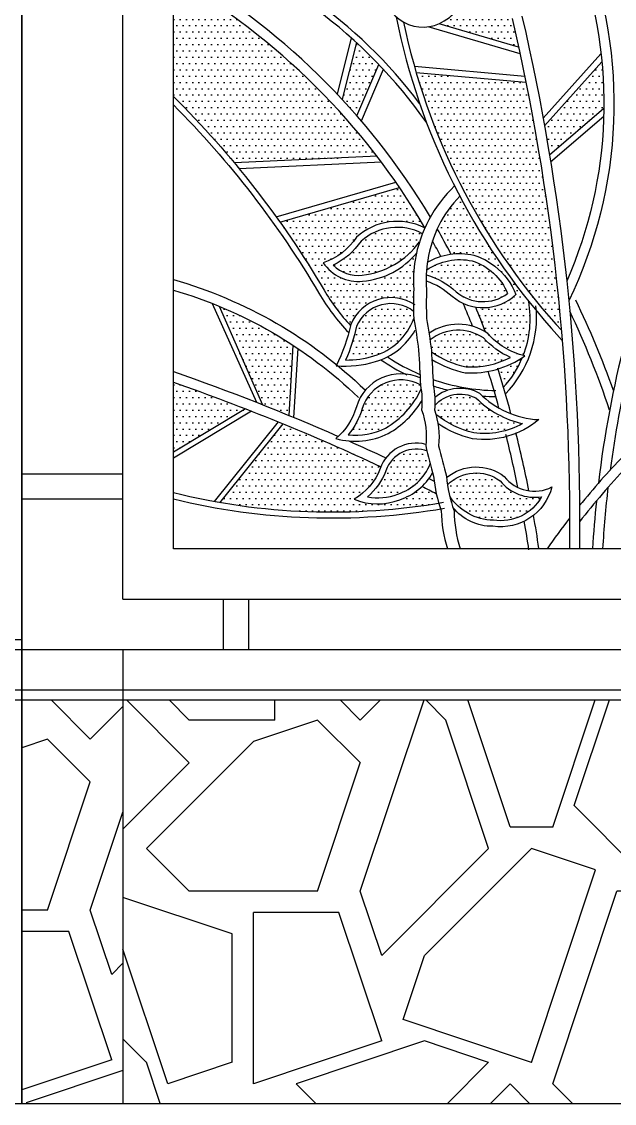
# Model space of a CAD drawing. Extents: x -51224 to -13975, y -20628 to 9094.
# Drawn here: x -34602 to -34014, y -18362 to -17289 of the extents above; entities that cross this region are included whole.
import ezdxf

# ---------------------------------------------------------------- set-up
doc = ezdxf.new("R2010")
doc.units = 0
doc.header["$LTSCALE"] = 5
doc.header["$MEASUREMENT"] = 0
doc.layers.get('0').update_dxf_attribs({"linetype": 'CONTINUOUS'})
for name, color, linetype in [('0-1', 1, 'CONTINUOUS'), ('0-3', 3, 'CONTINUOUS'), ('0-4', 4, 'CONTINUOUS'), ('0-BCA', 33, 'CONTINUOUS'), ('0-HATCH', 8, 'CONTINUOUS'), ('1', 8, 'CONTINUOUS'), ('MET', 2, 'CONTINUOUS')]:
    doc.layers.add(name, color=color, linetype=linetype)
pattern_1 = [(0, (-62594.4616, -13824.664), (3.125, 6.25), [0, -6.25])]

msp = doc.modelspace()

# ---------------------------------------------------------------- hatches: boundary and pattern name
at = {"layer": '0-HATCH'}
h = msp.add_hatch(dxfattribs=at)
h.set_pattern_fill('GRAVEL', color=256, scale=600, angle=45, style=0)
h.set_pattern_definition([(45, (-66778, -12910.15), (6e-14, 848.528), [180, -420]), (45, (-66565.9, -12613.16), (6e-14, 848.528), [150, -450]), (45, (-66608.3, -12613.16), (6e-14, 848.528), [120, -480]), (45, (-66841.67, -12634.4), (6e-14, 848.528), [90, -90, 120, -300]), (45, (-66862.9, -12613.16), (6e-14, 848.528), [120, -30, 150, -300]), (45, (-67138.65, -12719.2), (6e-14, 848.528), [150, -450]), (45, (-66756.8, -12294.96), (6e-14, 848.528), [150, -450]), (135, (-66947.73, -12910.15), (-848.528, 1e-13), [90, -510]), (135, (-67202.3, -12528.3), (-848.528, 1e-13), [60, -540]), (135, (-66778, -12910.15), (-848.528, 1e-13), [90, -510]), (135, (-67117.44, -12485.9), (-848.528, 1e-13), [30, -570]), (135, (-66926.5, -12634.4), (-848.528, 1e-13), [90, -510]), (135, (-66735.6, -12740.44), (-848.528, 1e-13), [150, -450]), (135, (-66990.16, -12401.03), (-848.528, 1e-13), [90, -510]), (135, (-66778, -12528.3), (-848.528, 1e-13), [120, -480]), (135, (-66756.8, -12507.1), (-848.528, 1e-13), [120, -480]), (135, (-66523.47, -12655.6), (-848.528, 1e-13), [60, -540]), (135, (-66523.47, -12528.3), (-848.528, 1e-13), [150, -450]), (90, (-66862.9, -12910.15), (-424.264, 424.264), [254.558, -593.97]), (90, (-66841.67, -12846.5), (-424.264, 424.264), [127.279, -721.249]), (90, (-66884.1, -12422.24), (-424.264, 424.264), [169.706, -678.823]), (90, (-66905.3, -12401.03), (-424.264, 424.264), [127.279, -721.249]), (180, (-67011.37, -12591.95), (-424.264, -424.264), [42.427, -806.102]), (180, (-66862.9, -12910.15), (-424.264, -424.264), [84.853, -763.676]), (180, (-66862.9, -12655.6), (-424.264, -424.264), [84.853, -763.676]), (180, (-66862.9, -12443.46), (-424.264, -424.264), [84.853, -763.676]), (180, (-66820.45, -12231.33), (-424.264, -424.264), [127.279, -721.249]), (180, (-66799.24, -12252.54), (-424.264, -424.264), [84.853, -763.676]), (180, (-66862.9, -12231.33), (-424.264, -424.264), [84.853, -763.676]), (180, (-66608.32, -12740.44), (-424.264, -424.264), [127.279, -721.249]), (71.56505, (-66735.6, -12358.6), (424.264, 424.264), [67.08, -1274.561]), (71.56505, (-66735.6, -12570.74), (424.264, 424.264), [67.08, -1274.561]), (71.56505, (-67011.37, -12591.95), (424.264, 424.264), [134.16, -1207.481]), (71.56505, (-67096.23, -12464.67), (424.264, 424.264), [134.16, -1207.481]), (71.56505, (-66990.16, -12570.74), (424.264, 424.264), [134.16, -1207.481]), (71.56505, (-66820.45, -12231.33), (424.264, 424.264), [134.16, -1207.481]), (71.56505, (-67011.37, -12846.5), (424.264, 424.264), [201.246, -1140.395]), (71.56505, (-67032.59, -12825.3), (424.264, 424.264), [201.246, -1140.395]), (71.56505, (-67202.3, -12655.6), (424.264, 424.264), [201.246, -1140.395]), (108.43495, (-66968.95, -12464.67), (-424.264, 424.264), [67.08, -1274.561]), (108.43495, (-66756.81, -12294.96), (-424.264, 424.264), [67.08, -805.001, 134.16, -335.4]), (108.43495, (-66756.81, -12379.82), (-424.264, 424.264), [134.16, -1207.481]), (108.43495, (-67053.8, -12591.95), (-424.264, 424.264), [134.16, -1207.481]), (108.43495, (-67075, -12613.16), (-424.264, 424.264), [134.16, -1207.481]), (108.43495, (-66968.95, -12422.24), (-424.264, 424.264), [201.246, -1140.395]), (161.56505, (-66968.95, -12634.38), (-424.264, 424.264), [67.08, -1274.561]), (161.56505, (-66650.75, -12401.03), (-424.264, 424.264), [67.08, -1274.561]), (161.56505, (-66608.32, -12613.16), (-424.264, 424.264), [134.16, -1207.481]), (161.56505, (-66650.75, -12613.16), (-424.264, 424.264), [134.16, -1207.481]), (161.56505, (-66905.3, -12273.75), (-424.264, 424.264), [134.16, -1207.481]), (161.56505, (-67032.59, -12825.3), (-424.264, 424.264), [134.16, -1207.481]), (161.56505, (-66650.75, -12782.87), (-424.264, 424.264), [201.246, -1140.395]), (198.43495, (-66756.81, -12379.82), (-424.264, -424.264), [134.16, -1207.481]), (198.43495, (-66714.4, -12379.82), (-424.264, -424.264), [134.16, -1207.481]), (198.43495, (-66820.45, -12910.15), (-424.264, -424.264), [67.08, -1274.561]), (198.43495, (-66862.88, -12613.16), (-424.264, -424.264), [67.08, -1274.561]), (198.43495, (-66905.3, -12401.03), (-424.264, -424.264), [67.08, -1274.561])])
h.paths.add_polyline_path([(-34501.1, -17962.1), (-34601.6, -17962.1), (-34601.6, -18362.1), (-34501.1, -18362.1)])
h.paths.add_polyline_path([(-34901.6, -17962.1), (-35002.2, -17962.1), (-35002.2, -18362.1), (-34901.6, -18362.1)])
h = msp.add_hatch(dxfattribs=at)
h.set_pattern_fill('GRAVEL', color=256, scale=600, angle=45, style=0)
h.set_pattern_definition([(45, (-66510.16, -13739.8), (6e-14, 848.528), [180, -420]), (45, (-66298, -13442.8), (6e-14, 848.528), [150, -450]), (45, (-66340.45, -13442.8), (6e-14, 848.528), [120, -480]), (45, (-66573.8, -13464.04), (6e-14, 848.528), [90, -90, 120, -300]), (45, (-66595, -13442.8), (6e-14, 848.528), [120, -30, 150, -300]), (45, (-66870.8, -13548.9), (6e-14, 848.528), [150, -450]), (45, (-66488.95, -13124.6), (6e-14, 848.528), [150, -450]), (135, (-66679.86, -13739.8), (-848.528, 1e-13), [90, -510]), (135, (-66934.4, -13358), (-848.528, 1e-13), [60, -540]), (135, (-66510.16, -13739.8), (-848.528, 1e-13), [90, -510]), (135, (-66849.57, -13315.55), (-848.528, 1e-13), [30, -570]), (135, (-66658.65, -13464.04), (-848.528, 1e-13), [90, -510]), (135, (-66467.73, -13570.1), (-848.528, 1e-13), [150, -450]), (135, (-66722.3, -13230.7), (-848.528, 1e-13), [90, -510]), (135, (-66510.16, -13358), (-848.528, 1e-13), [120, -480]), (135, (-66488.95, -13336.76), (-848.528, 1e-13), [120, -480]), (135, (-66255.6, -13485.25), (-848.528, 1e-13), [60, -540]), (135, (-66255.6, -13358), (-848.528, 1e-13), [150, -450]), (90, (-66595, -13739.8), (-424.264, 424.264), [254.558, -593.97]), (90, (-66573.8, -13676.17), (-424.264, 424.264), [127.279, -721.249]), (90, (-66616.22, -13251.9), (-424.264, 424.264), [169.706, -678.823]), (90, (-66637.44, -13230.7), (-424.264, 424.264), [127.279, -721.249]), (180, (-66743.5, -13421.6), (-424.264, -424.264), [42.427, -806.102]), (180, (-66595, -13739.8), (-424.264, -424.264), [84.853, -763.676]), (180, (-66595, -13485.25), (-424.264, -424.264), [84.853, -763.676]), (180, (-66595, -13273.1), (-424.264, -424.264), [84.853, -763.676]), (180, (-66552.6, -13061), (-424.264, -424.264), [127.279, -721.249]), (180, (-66531.37, -13082.2), (-424.264, -424.264), [84.853, -763.676]), (180, (-66595, -13061), (-424.264, -424.264), [84.853, -763.676]), (180, (-66340.45, -13570.1), (-424.264, -424.264), [127.279, -721.249]), (71.56505, (-66467.73, -13188.27), (424.264, 424.264), [67.08, -1274.561]), (71.56505, (-66467.73, -13400.4), (424.264, 424.264), [67.08, -1274.561]), (71.56505, (-66743.5, -13421.6), (424.264, 424.264), [134.16, -1207.481]), (71.56505, (-66828.36, -13294.33), (424.264, 424.264), [134.16, -1207.481]), (71.56505, (-66722.3, -13400.4), (424.264, 424.264), [134.16, -1207.481]), (71.56505, (-66552.58, -13061), (424.264, 424.264), [134.16, -1207.481]), (71.56505, (-66743.5, -13676.17), (424.264, 424.264), [201.246, -1140.395]), (71.56505, (-66764.72, -13654.96), (424.264, 424.264), [201.246, -1140.395]), (71.56505, (-66934.42, -13485.25), (424.264, 424.264), [201.246, -1140.395]), (108.43495, (-66701.08, -13294.33), (-424.264, 424.264), [67.08, -1274.561]), (108.43495, (-66488.95, -13124.63), (-424.264, 424.264), [67.08, -805.001, 134.16, -335.4]), (108.43495, (-66488.95, -13209.48), (-424.264, 424.264), [134.16, -1207.481]), (108.43495, (-66785.93, -13421.6), (-424.264, 424.264), [134.16, -1207.481]), (108.43495, (-66807.14, -13442.83), (-424.264, 424.264), [134.16, -1207.481]), (108.43495, (-66701.08, -13251.9), (-424.264, 424.264), [201.246, -1140.395]), (161.56505, (-66701.08, -13464.04), (-424.264, 424.264), [67.08, -1274.561]), (161.56505, (-66382.88, -13230.7), (-424.264, 424.264), [67.08, -1274.561]), (161.56505, (-66340.45, -13442.83), (-424.264, 424.264), [134.16, -1207.481]), (161.56505, (-66382.88, -13442.83), (-424.264, 424.264), [134.16, -1207.481]), (161.56505, (-66637.44, -13103.42), (-424.264, 424.264), [134.16, -1207.481]), (161.56505, (-66764.72, -13654.96), (-424.264, 424.264), [134.16, -1207.481]), (161.56505, (-66382.88, -13612.53), (-424.264, 424.264), [201.246, -1140.395]), (198.43495, (-66488.95, -13209.48), (-424.264, -424.264), [134.16, -1207.481]), (198.43495, (-66446.52, -13209.48), (-424.264, -424.264), [134.16, -1207.481]), (198.43495, (-66552.58, -13739.8), (-424.264, -424.264), [67.08, -1274.561]), (198.43495, (-66595, -13442.83), (-424.264, -424.264), [67.08, -1274.561]), (198.43495, (-66637.44, -13230.7), (-424.264, -424.264), [67.08, -1274.561])])
h.paths.add_polyline_path([(-33368.5, -17962.1), (-34501.1, -17962.1), (-34501.1, -18362.1), (-33368.5, -18362.1)])
at = {"layer": 'MET', "linetype": 'CONTINUOUS'}
h = msp.add_hatch(dxfattribs=at)
h.set_pattern_fill('DOTS', color=256, scale=100, style=0)
h.set_pattern_definition(pattern_1)
h.paths.add_polyline_path([(-34249.1, -17422.9, 0.099038), (-34451.1, -17246), (-34451.1, -17363.5, -0.023587), (-34390.4, -17429.6)])
h.paths.add_polyline_path([(-34210, -17519, -0.201809), (-34263.4, -17546.8, -0.279095), (-34302.4, -17528.5, 0.164509), (-34269.4, -17503.2, -0.315427), (-34201.6, -17494.1, -0.00052), (-34201.5, -17493.9, 0.017344), (-34226.8, -17453.8), (-34345.4, -17488.2, -0.021153), (-34301.6, -17555.8, 0.054369), (-34275.3, -17590.9, 0.001844), (-34275.1, -17589.7, -0.461655), (-34212.9, -17569.4, -0.007468), (-34212.7, -17554.7, -0.058651), (-34211.4, -17525.8, -0.012704)])
at = {"layer": 'MET'}
h = msp.add_hatch(dxfattribs=at)
h.set_pattern_fill('DOTS', color=256, scale=100, style=0)
h.set_pattern_definition(pattern_1)
h.paths.add_polyline_path([(-34071.5, -17589.6), (-34066.3, -17595.2, 0.028069), (-34101.3, -17349.8), (-34210.2, -17340.1, 0.111187)])
h.paths.add_polyline_path([(-34146.1, -17274.2, -0.092086), (-34153.2, -17265.5), (-34164.4, -17261.8, -0.259894), (-34182.4, -17288.6, -0.038094), (-34187.6, -17291.5), (-34108.7, -17314.7, 0.003299), (-34115.1, -17286.2, -0.236624)])
h.paths.add_polyline_path([(-34204.2, -17255.7, -0.060634), (-34198.2, -17250.7), (-34231.2, -17239.8, 0.008253), (-34228.1, -17261, 0.187076)])
at = {"layer": 'MET', "linetype": 'CONTINUOUS'}
h = msp.add_hatch(dxfattribs=at)
h.set_pattern_fill('DOTS', color=256, scale=100, style=0)
h.set_pattern_definition(pattern_1)
h.paths.add_polyline_path([(-34247.2, -17331.9, 0.016289), (-34269.5, -17310), (-34283.8, -17366.4, -0.007974), (-34269, -17382.9)])
h.paths.add_polyline_path([(-34098.6, -17566.9, -0.047669), (-34166.9, -17462.5, 0.085747), (-34189.3, -17494.9, -0.010283), (-34175.7, -17520, -0.088971), (-34153, -17520.9, -0.090608), (-34132.3, -17531.9, -0.140702), (-34111.3, -17560, -0.233474), (-34151.2, -17572.5, -0.009509), (-34141.5, -17597.1, -0.012903), (-34139.3, -17598.6, 0.152599), (-34104, -17620.5, 0.136221)])
h.paths.add_polyline_path([(-34104.8, -17622.5, -0.071251), (-34129, -17633.8, -0.003893), (-34123.6, -17651.9, 0.087448)])
at = {"layer": 'MET'}
h = msp.add_hatch(dxfattribs=at)
h.set_pattern_fill('DOTS', color=256, scale=100, style=0)
h.set_pattern_definition(pattern_1)
h.paths.add_polyline_path([(-34024.1, -17375.2, 0.026131), (-34026, -17329.4), (-34083, -17392.6, -0.003305), (-34078, -17421.5)])
h = msp.add_hatch(dxfattribs=at)
h.set_pattern_fill('DOTS', scale=100, style=0)
h.set_pattern_definition(pattern_1)
h.paths.add_polyline_path([(-34206.9, -17507.8, -0.015951), (-34203.9, -17499.7, 0.314344), (-34264.9, -17507.1, -0.131146), (-34292.6, -17531, 0.223388), (-34263.9, -17540.8, 0.213147)])
h.paths.add_polyline_path([(-34170.6, -17557.3, 0.347577), (-34119.5, -17559.1, 0.222597), (-34154.6, -17526.7, 0.206856), (-34199.9, -17535.7, 0.009459), (-34200.2, -17540.3, -0.11711)])
h = msp.add_hatch(dxfattribs=at)
h.set_pattern_fill('DOTS', scale=100, style=0)
h.set_pattern_definition(pattern_1)
h.paths.add_polyline_path([(-34212.6, -17583.9, 0.000117), (-34212.7, -17583.7, -0.003517), (-34212.8, -17576.7, 0.489687), (-34269.3, -17591.5, -0.048306), (-34280.2, -17625, 0.074583), (-34252.3, -17620.9, 0.23813)])
h.paths.add_polyline_path([(-34196.5, -17605.1, -0.004907), (-34195.2, -17615.3, -0.000458), (-34195.1, -17616.8, 0.101386), (-34160.8, -17631.8, 0.129701), (-34116.7, -17622.4, -0.109915), (-34143.3, -17603.1, 0.323746)])
h.paths.add_polyline_path([(-34205.4, -17653.9, 0.01156), (-34206.1, -17650, 0.000146), (-34206.1, -17649.5, 0.472912), (-34263.8, -17673, -0.105823), (-34277.7, -17699.1, 0.145286), (-34240.8, -17692.5, 0.159444)])
h.paths.add_polyline_path([(-34153.2, -17697.1, 0.164545), (-34104.7, -17688, -0.142619), (-34151, -17662.6, 0.348834), (-34191.8, -17670.2, -0.012315), (-34192.1, -17674.5, -0.014463), (-34190.7, -17678.9, 0.111348)])
h.paths.add_polyline_path([(-34196.3, -17727.8, -0.00325), (-34199.5, -17715.2, 0.420078), (-34240.2, -17734.7, -0.122003), (-34258.5, -17760.8, 0.14191), (-34228.6, -17757.9, 0.223667)])
h.paths.add_polyline_path([(-34133.7, -17783.8, 0.31487), (-34085.8, -17760.5, -0.271394), (-34127, -17744.7, 0.367571), (-34179.2, -17748.7, 0.021902), (-34177, -17760, 0.248649)])
at = {"layer": 'MET', "linetype": 'CONTINUOUS'}
h = msp.add_hatch(dxfattribs=at)
h.set_pattern_fill('DOTS', color=256, scale=100, style=0)
h.set_pattern_definition(pattern_1)
h.paths.add_polyline_path([(-34332.2, -17610.5, 0.046925), (-34405.8, -17571.6), (-34362.6, -17669.3, -0.003181), (-34336.4, -17679.9)])
h.paths.add_polyline_path([(-34379.5, -17673.4, 0.00864), (-34451.1, -17647), (-34451.1, -17716.5)])
h.paths.add_polyline_path([(-34245.9, -17732.7, -0.013264), (-34245.2, -17730.8, 0.011996), (-34342.3, -17688.3), (-34405, -17766.1, 0.084112), (-34187.9, -17766.9, -0.018968), (-34190.4, -17757.3, 0.001777), (-34204.4, -17750.3, -0.11308), (-34226.6, -17763.5, -0.19603), (-34271.9, -17763, 0.170741)])

# ---------------------------------------------------------------- linework, layer by layer
at = {"color": 3}
for p, q in [((-34601.6, -17737.7, 0), (-34501.1, -17737.7, 0)), ((-34601.6, -17762.7, 0), (-34501.1, -17762.7, 0))]:
    msp.add_line(p, q, dxfattribs=at)
at = {"layer": '0-1'}
for p, q in [((-34274.6, -17305.5, 0), (-34288.7, -17361.2, 0)), ((-34269.5, -17310, 0), (-34283.8, -17366.4, 0)), ((-34269, -17382.9, 0), (-34247.2, -17331.9, 0)), ((-34264.6, -17387.9, 0), (-34242.7, -17336.7, 0)), ((-34249.1, -17422.9, 0), (-34390.4, -17429.6, 0)), ((-34244.8, -17428.7, 0), (-34385.7, -17435.4, 0)), ((-34349.1, -17483, 0), (-34230.4, -17448.6, 0)), ((-34345.4, -17488.2, 0), (-34226.8, -17453.8, 0)), ((-34412.5, -17568.9, 0), (-34368.6, -17666.9, 0)), ((-34405.8, -17571.6, 0), (-34362.6, -17669.3, 0)), ((-34336.4, -17679.9, 0), (-34332.2, -17610.5, 0)), ((-34331.5, -17681.9, 0), (-34327.4, -17613.7, 0)), ((-34379.5, -17673.4, 0), (-34451.1, -17716.5, 0)), ((-34373.6, -17675.7, 0), (-34451.1, -17722.3, 0)), ((-34347.1, -17686.3, 0), (-34410.7, -17765.3, 0)), ((-34342.4, -17688.4, 0), (-34405.3, -17766.5, 0))]:
    msp.add_line(p, q, dxfattribs=at)
at = {"layer": '0-3', "color": 3, "elevation": 0}
msp.add_lwpolyline([(-34451.1, -16312.1), (-33417.9, -16312.1), (-33417.9, -17812.1), (-34451.1, -17812.1)], close=True, dxfattribs=at)
at = {"layer": '0-3', "linetype": 'CONTINUOUS', "elevation": 0}
for points in [[(-34201.5, -17493.9, 0.130713), (-34451.1, -17246)], [(-34166, -17248.7, 0.332028), (-34204.2, -17255.7, -0.311183), (-34242.7, -17255.1, 0.601436), (-34182.4, -17288.6, 0.370087), (-34166, -17248.7, 1.078008)], [(-34230, -17284.7, 0.133926), (-34075.9, -17593.6)], [(-34451.1, -17363.5, -0.064232), (-34301.6, -17555.8, 0.054369), (-34275.3, -17590.9, 0.054369)], [(-34451.1, -17371.9, -0.062647), (-34306.7, -17558.8, 0.059051), (-34277.1, -17597.8, 0.059051)], [(-34202.1, -17493.9, 0.312643), (-34269.4, -17503.2, -0.164509), (-34302.4, -17528.5, 0.279095), (-34263.4, -17546.8, 0.205451), (-34209.3, -17518.2, 2.951473)], [(-34203.9, -17499.7, 0.314344), (-34264.9, -17507.1, -0.131146), (-34292.6, -17531, 0.223388), (-34263.9, -17540.8, 0.213147), (-34206.9, -17507.8, 0.20574)], [(-34451.1, -17545.2, -0.122754), (-34260.6, -17654.9)], [(-34451.1, -17555.6, -0.121121), (-34267.5, -17662.1)], [(-34211.3, -17570.4, 0.474677), (-34275.1, -17589.7, -0.061522), (-34289.5, -17630.6, 0.097386), (-34250.5, -17626.6, 0.196314), (-34211.4, -17595.5, 2.951473)], [(-34212.8, -17576.7, 0.489687), (-34269.3, -17591.5, -0.048306), (-34280.2, -17625, 0.074583), (-34252.3, -17620.9, 0.23813), (-34212.6, -17583.9, 0.196463)], [(-34238.7, -17621.9, 0.045318), (-34206.5, -17639.2, 0.045318)], [(-34245.2, -17624.8, 0.035559), (-34219.6, -17639.8, 0.035559)], [(-34451.1, -17636.4, -0.019811), (-34287.5, -17700.7)], [(-34206.3, -17642.7, 0.450681), (-34269.6, -17671.3, -0.148254), (-34289.9, -17702.8, 0.187658), (-34238, -17697.8, 0.132224), (-34204.4, -17665, 0.497796)], [(-34206.1, -17649.5, 0.472912), (-34263.8, -17673, -0.105823), (-34277.7, -17699.1, 0.145286), (-34240.8, -17692.5, 0.159444), (-34205.4, -17653.9, 0.12411)], [(-34451.1, -17647, -0.025172), (-34245.2, -17730.8)], [(-34277.2, -17705.2, -0.004578), (-34240.2, -17722.1)], [(-34200.7, -17708.6, 0.393332), (-34245.9, -17732.7, -0.170741), (-34271.9, -17763, 0.19603), (-34226.6, -17763.5, 0.189489), (-34193.9, -17736.7, 0.189489)], [(-34198.9, -17715.4, 0.426444), (-34240.2, -17734.7, -0.122003), (-34258.5, -17760.8, 0.14191), (-34228.6, -17757.9, 0.223667), (-34196.3, -17727.8, 0.195523)], [(-34451.1, -17756.4, 0.104198), (-34183.3, -17766.1)], [(-34451.1, -17762.6, 0.103623), (-34182.3, -17772)]]:
    msp.add_lwpolyline(points, format="xyb", dxfattribs=at)
at = {"layer": '0-3', "linetype": 'CONTINUOUS'}
for centre, radius, start, end in [((-34590, -17658.2, 0), 479.1, 36.8858, 73.1536), ((-34594.3, -17664.4, 0), 480.6, 34.8349, 72.6703), ((-34792.2, -17839.2, 0), 694.3, 30.8447, 60.5747)]:
    msp.add_arc(centre, radius, start, end, dxfattribs=at)
at = {"layer": '0-4', "color": 4}
for p, q in [((-34501.1, -17862.1, 0), (-34501.1, -16262.1, 0)), ((-34501.1, -17862.1), (-33367.9, -17862.1))]:
    msp.add_line(p, q, dxfattribs=at)
at = {"layer": '0-BCA'}
for p, q in [((-34601.6, -16361.5, 0), (-34601.6, -18362.1, 0)), ((-34601.6, -18362.1, 0), (-34601.6, -16361.5, 0))]:
    msp.add_line(p, q, dxfattribs=at)
at = {"layer": '0-BCA', "color": 3}
for p, q in [((-34401.7, -17862.1), (-34401.7, -17912.1)), ((-34376.7, -17862.1), (-34376.7, -17912.1)), ((-34501.1, -17912.1), (-34501.1, -18362.1)), ((-34601.6, -17962.1), (-33368.5, -17962.1))]:
    msp.add_line(p, q, dxfattribs=at)
at = {"layer": '0-BCA', "color": 5}
for p, q in [((-34601.6, -17912.1), (-33368.5, -17912.1)), ((-40541.1, -18362.1), (-33368.5, -18362.1))]:
    msp.add_line(p, q, dxfattribs=at)
at = {"layer": '1'}
for p, q in [((-34108.7, -17314.7, 0), (-34187.6, -17291.5, 0)), ((-34107.2, -17321.4, 0), (-34198.4, -17294.6, 0)), ((-34084.4, -17385.2, 0), (-34026.9, -17321.4, 0)), ((-34102.6, -17343.7, 0), (-34212, -17333.9, 0)), ((-34083, -17392.6, 0), (-34026, -17329.4, 0)), ((-34101.3, -17349.8, 0), (-34210.2, -17340.1, 0)), ((-34078, -17421.5, 0), (-34024.1, -17375.2, 0)), ((-34076.9, -17428.5, 0), (-34024.2, -17383.2, 0)), ((-34601.6, -17952.1), (-33368.5, -17952.1))]:
    msp.add_line(p, q, dxfattribs=at)
at = {"layer": '1', "color": 1}
for p, q in [((-34901.6, -17902.1, 0), (-34601.6, -17902.1, 0)), ((-34901.6, -17912.1, 0), (-34601.6, -17912.1, 0)), ((-34901.6, -17952.1, 0), (-34601.6, -17952.1, 0)), ((-34901.6, -17962.1, 0), (-34601.6, -17962.1, 0))]:
    msp.add_line(p, q, dxfattribs=at)
at = {"layer": '1', "color": 1, "elevation": 0}
for points in [[(-34052.5, -17181.6, -0.009761), (-34044.4, -17208.5, -0.208179), (-34058.9, -17566.2)], [(-34049.3, -17224.1, -0.190731), (-34060.9, -17546.7)], [(-34222.8, -17289.9, 0.131383), (-34071.5, -17589.6)], [(-34115.1, -17286.2, -0.060065), (-34058.3, -17812.1)], [(-34105.3, -17284, -0.060068), (-34048.3, -17812.2)], [(-34172.2, -17452.3, 0.157299), (-34211.4, -17525.8, 0.058651), (-34212.7, -17554.7, 0.014697), (-34212.7, -17583.7, -0.015354), (-34207.9, -17615.3, -0.010415), (-34206.1, -17650, -0.071318), (-34204.8, -17674.5, -0.112487), (-34200.8, -17710, 0.007782), (-34192.9, -17740.3, 0.067424), (-34185.3, -17774.5, 0.073523), (-34179.3, -17812.1)], [(-34166.9, -17462.5, 0.156748), (-34198.7, -17525.8, 0.058651), (-34200, -17554.7, 0.014697), (-34200, -17583.7, -0.015354), (-34195.2, -17615.3, -0.010415), (-34193.4, -17650, -0.071318), (-34192.1, -17674.5, -0.112487), (-34188.1, -17710, 0.007782), (-34180.2, -17740.3, 0.067424), (-34172.6, -17774.5, 0.073523), (-34166.6, -17812.1)], [(-33958.1, -17469, 0.066433), (-34029.5, -17747.2, 0.066433)], [(-34175.7, -17520, 0.010283), (-34189.3, -17494.9, 0.010283)], [(-34185.8, -17522.2, 0.006383), (-34194.1, -17506.9, 0.006383)], [(-34199.7, -17535.6, -0.206182), (-34154.6, -17526.7, -0.222597), (-34119.5, -17559.1, -0.089432)], [(-34199, -17528, -0.187596), (-34153, -17520.9, -0.090608), (-34132.3, -17531.9, 2.189733)], [(-33968.3, -17524.7, 0.050134), (-34017.8, -17734.1, 0.050134)], [(-34132.3, -17531.9, -0.140702), (-34111.3, -17560, -0.140702)], [(-34200.3, -17546.6, -0.111431), (-34174.6, -17561.7, 0.385382), (-34111.3, -17560, 0.385382)], [(-34200, -17540.4, -0.116422), (-34170.6, -17557.3, 0.347577), (-34119.5, -17559.1, 0.347577)], [(-34154.4, -17591.4, 0.00894), (-34163.6, -17568.8, 0.00894)], [(-34104, -17620.5, 0.136221), (-34098.6, -17566.9)], [(-34141.5, -17597.1, 0.009509), (-34151.2, -17572.5, 0.009509)], [(-34121.7, -17658.6, 0.222034), (-34091.4, -17571.3, 1.559764)], [(-34194.6, -17624.4, 0.090465), (-34161.6, -17637.7, 0.167574), (-34102.4, -17620.9, -0.158491), (-34139.3, -17598.6, 0.31014), (-34197.5, -17598.4, 0.321507)], [(-34195.1, -17616.8, 0.101386), (-34160.8, -17631.8, 0.129701), (-34116.7, -17622.4, -0.109915), (-34143.3, -17603.1, 0.323746), (-34196.5, -17605.1, 0.305746)], [(-34123.8, -17652.2, 0.088172), (-34104.8, -17622.5)], [(-34116.2, -17678.2, 0.009672), (-34129.3, -17633, 0.009672)], [(-34193.6, -17644.2, 0.078817), (-34131.2, -17655.3)], [(-34128.1, -17672.6, 0.007854), (-34138.8, -17636.2, 0.007854)], [(-34193.2, -17650.6, 0.017636), (-34179.2, -17654.8, 0.017636)], [(-34191.9, -17661.9, -0.311484), (-34147.3, -17657.8, 0.188383), (-34088.7, -17684.1, -0.215235), (-34154.4, -17703, -0.094051), (-34188.7, -17687.9)], [(-34191.8, -17670.2, -0.348834), (-34151, -17662.6, 0.142619), (-34104.7, -17688, -0.164545), (-34153.2, -17697.1, -0.111348), (-34190.7, -17678.9, -0.105573)], [(-34144.4, -17660.7, 0.015696), (-34131.3, -17661.3)], [(-34109.3, -17751.3, 0.011142), (-34121.2, -17698.9, 0.011142)], [(-34098.4, -17754.7, 0.012097), (-34111.3, -17697.3, 0.012097)], [(-34180.1, -17741.5, -0.345455), (-34122.8, -17740.4, 0.363771), (-34075.6, -17750.8, -0.384388), (-34134.1, -17789.8, -0.235997), (-34173.8, -17771.1)], [(-34197.2, -17742, -0.000692), (-34196.6, -17743.1)], [(-34179.2, -17748.7, -0.367571), (-34127, -17744.7, 0.271394), (-34085.8, -17760.5, -0.31487), (-34133.7, -17783.8, -0.248649), (-34177, -17760, -0.283444)], [(-34204.4, -17750.3, -0.001777), (-34190.4, -17757.3)], [(-34197.6, -17742.5, -0.000653), (-34192.4, -17745.1)], [(-34020, -17751.4, 0.014161), (-34025.3, -17812.1)], [(-34031.5, -17764.8, 0.010932), (-34035.3, -17812.1)], [(-34098.4, -17813.3, 0.005971), (-34103, -17784.8, 0.005971)], [(-34088.5, -17811.8, 0.006823), (-34093.8, -17779, 0.006823)]]:
    msp.add_lwpolyline(points, format="xyb", dxfattribs=at)
for points in [[(-34071.5, -17589.6), (-34066.3, -17595.2)], [(-34075.9, -17593.6), (-34065.4, -17605.5)]]:
    msp.add_lwpolyline(points, dxfattribs=at)
at = {"layer": '1', "color": 1}
for centre, radius, start, end in [((-34834.3, -17945.6, 0), 869.7, 19.5101, 25.9043), ((-34834.3, -17945.6, 0), 859.7, 18.3689, 25.4334), ((-33474.2, -18233.5, 0), 738.2, 135.9436, 141.0402), ((-33474.2, -18233.5, 0), 728.2, 136.4201, 142.017), ((-33474.2, -18233.5, 0), 738.2, 142.2851, 145.1949)]:
    msp.add_arc(centre, radius, start, end, dxfattribs=at)

doc.saveas('drawing.dxf')
